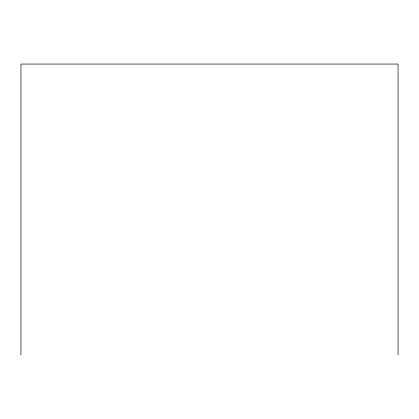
<?xml version="1.0" encoding="UTF-8"?>
<svg xmlns="http://www.w3.org/2000/svg" width="419" height="419" viewBox="0 0 419 419"><rect width="100%" height="100%" fill="white"/><g stroke="black" fill="none" stroke-linecap="round" stroke-linejoin="round"><path stroke-width="0.63" d="M398.05 354.945L398.05 64.055L20.95 64.055L20.95 354.945"/></g></svg>
